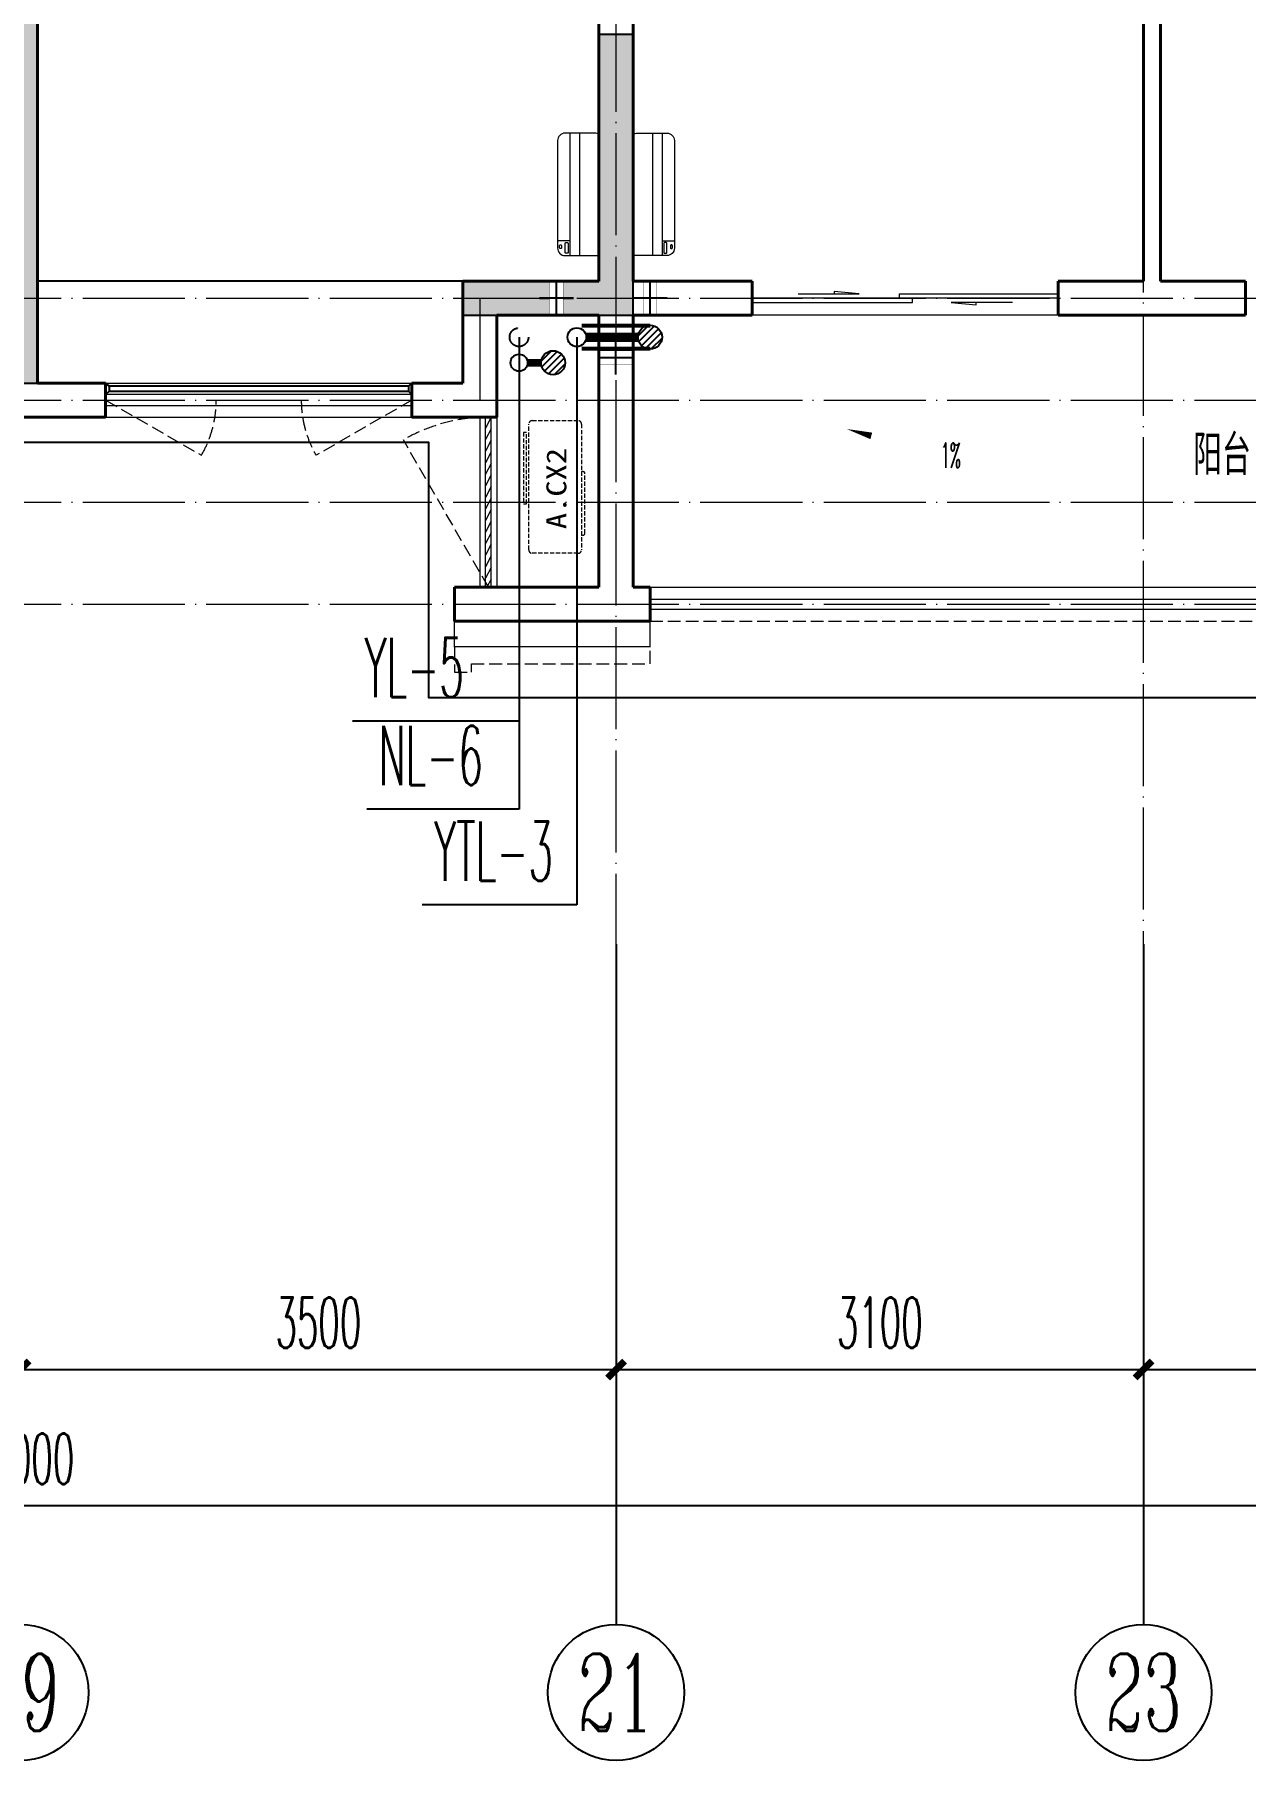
# Model space of a CAD drawing. Extents: x 27938 to 650306, y -92720 to 1524912.
# Drawn here: x 299599 to 306717, y 511940 to 522090 of the extents above; entities that cross this region are included whole.
import ezdxf
from ezdxf.enums import TextEntityAlignment as Align

# ---------------------------------------------------------------- set-up
doc = ezdxf.new("R2010")
doc.units = 0
doc.header["$LTSCALE"] = 1000
doc.header["$MEASUREMENT"] = 0
doc.linetypes.add('DASH', pattern=[0.35, 0.25, -0.1])
doc.linetypes.add('DOTE', pattern=[2.42, 2, -0.2, 0.02, -0.2])
for name, color, linetype in [('3-栏杆1', 135, 'Continuous'), ('3.5方案汇报，与郭总、侯月琴确定户型_t8$0$2020.03.04 -1安徽标准化洋房户型(UA）_t8_t8$0$看线', 154, 'Continuous'), ('AXIS', 3, 'Continuous'), ('AXIS_TEXT', 4, 'Continuous'), ('COLUMN', 9, 'Continuous'), ('DIM_凝结', 3, 'Continuous'), ('DIM_阳台', 132, 'Continuous'), ('DIM_雨水', 3, 'Continuous'), ('EQUIP_地漏', 7, 'Continuous'), ('PIPE-凝结', 150, 'N'), ('PIPE-阳台', 132, 'YT'), ('PUB_TEXT', 4, 'Continuous'), ('VALVE_不分区给水', 7, 'Continuous'), ('VPIPE-凝结', 150, 'Continuous'), ('VPIPE-阳台', 132, 'YT'), ('VPIPE-雨水', 4, 'DASH'), ('ZC', 6, 'Continuous'), ('保温', 6, 'Continuous'), ('机电标识类', 1, 'Continuous'), ('看线', 251, 'Continuous')]:
    doc.layers.add(name, color=color, linetype=linetype)
for name, color, linetype, lineweight in [('DOTE', 19, 'DOTE', 9), ('PUB_HATCH', 8, 'Continuous', 9), ('WALL', 9, 'Continuous', 40), ('WINDOW', 8, 'Continuous', 15), ('平面-排水沟', 86, 'Continuous', 15), ('平面-栏杆', 135, 'Continuous', 15), ('平面-看线', 45, 'Continuous', 15), ('平面-空调室内机', 176, 'Continuous', 9), ('平面-空调预留孔', 173, 'Continuous', 15), ('空调', 76, 'Continuous', 13)]:
    doc.layers.add(name, color=color, linetype=linetype, lineweight=lineweight)
doc.styles.add('_TCH_AXIS', font='COMPLEX', dxfattribs={"bigfont": 'GBCBIG'})
doc.styles.add('_TCH_DIM', font='SIMPLEX.shx', dxfattribs={"width": 0.6, "oblique": 10, "bigfont": 'hztxt.shx'})
doc.styles.add('_TCH_DIM_T3', font='SIMPLEX.shx', dxfattribs={"width": 0.494118, "bigfont": 'GBCBIG.shx'})
doc.styles.add('_TWT_SERIAL', font='simplex.shx', dxfattribs={"width": 0.6, "oblique": 10, "height": 3, "bigfont": 'aadri.shx'})
doc.styles.add('COMPLEX', font='COMPLEX')
doc.styles.get("Standard").update_dxf_attribs({"font": 'gbenor.shx', "bigfont": 'gbcbig.shx'})
doc.styles.add('黑体', font='simhei.ttf')
doc.linetypes.add('N', pattern='A,3,-0.2,["N",Standard,S=0.25,R=0,X=-0.1,Y=-0.115],-0.2', length=3.4)
doc.linetypes.add('YT', pattern='A,3,-0.2,["YT",Standard,S=0.25,R=0,X=-0.1,Y=-0.115],-0.35', length=3.55)
doc.dimstyles.new('_TCH_ARCH&&100', dxfattribs={"dimtxt": 297.5, "dimasz": 100, "dimexe": 250, "dimexo": 300, "dimgap": 126.25, "dimtad": 1, "dimdec": 0, "dimzin": 0, "dimdsep": 46, "dimtxsty": '_TCH_DIM_T3', "dimblk": 'ARCHTICK', "dimcen": 0.09, "dimclrt": 4, "dimazin": 2, "dimtfac": 1, "dimtdec": 0, "dimtix": 1, "dimtmove": 2, "dimatfit": 3, "dimfxl": 1, "dimtolj": 1, "dimtzin": 0, "dimarcsym": 0})

# ---------------------------------------------------------------- blocks, each defined once
blk = doc.blocks.new('FGDGDRGSDGDG')
at = {"layer": 'DOTE', "linetype": 'DOTE', "ltscale": 0.3}
for p, q in [((524182, 529998), (524182, 513948)), ((521082, 522348), (521082, 513948)), ((488182, 517748), (546982, 517748)), ((520282, 517748), (520282, 517148)), ((488182, 517148), (546982, 517148)), ((488182, 516548), (546982, 516548)), ((488182, 515948), (546982, 515948))]:
    blk.add_line(p, q, dxfattribs=at)
blk = doc.blocks.new('gdfgdgdgr')
at = {"layer": 'PUB_HATCH'}
blk.add_hatch(color=256, dxfattribs=at).paths.add_polyline_path([(507278, 521914), (507278, 521714), (508278, 521714), (508278, 523364), (508078, 523364), (508078, 521914)])
at = {"layer": 'COLUMN', "color": 8}
for p, q in [((508278, 523364), (508078, 523364)), ((508078, 523364), (508078, 521914)), ((508278, 521714), (508278, 523364)), ((507278, 521914), (507278, 521714)), ((508078, 521914), (507278, 521914)), ((507278, 521714), (508278, 521714))]:
    blk.add_line(p, q, dxfattribs=at)
blk = doc.blocks.new('ferre')
at = {"layer": '平面-空调预留孔', "color": 0, "linetype": 'DASH', "ltscale": 0.1}
for p, q in [((93393, 115403), (93393, 115393)), ((93403, 115383), (93756, 115383)), ((93766, 115393), (93766, 115403))]:
    blk.add_line(p, q, dxfattribs=at)
blk.add_lwpolyline([(94046, 115403), (93306, 115403, -0.414214), (93286, 115423), (93286, 115693, -0.414214), (93306, 115713), (94046, 115713, -0.414214), (94066, 115693), (94066, 115423, -0.414214)], format="xyb", close=True, dxfattribs=at)
blk.add_lwpolyline([(93997, 115743), (93577, 115743), (93577, 115727), (93997, 115727)], close=True, dxfattribs=at)
for centre, start, end in [((93403, 115393), 180, 270), ((93756, 115393), 270, 0)]:
    blk.add_arc(centre, 10, start, end, dxfattribs=at)
at = {"layer": '平面-空调预留孔', "color": 0, "linetype": 'DASH', "ltscale": 0.1, "style": '黑体', "width": 1.2}
blk.add_text('A.CX2', height=117, dxfattribs=at).set_placement((93428, 115492))
blk = doc.blocks.new('fergve')
at = {"layer": '平面-空调预留孔', "color": 8, "linetype": 'DASH', "ltscale": 0.1}
blk.add_blockref('ferre', (25670, -60416), dxfattribs=at)
blk = doc.blocks.new('dongkong')
at = {"color": 0}
blk.add_wipeout([(-603756, 210771), (-603756, 210571), (-603836, 210571), (-603836, 210771)], dxfattribs=at)
at = {"layer": '机电标识类', "color": 0, "linetype": 'DASH', "ltscale": 400}
for p, q in [((-603796, 210771), (-603796, 210571)), ((-603896, 210671), (-603696, 210671))]:
    blk.add_line(p, q, dxfattribs=at)
at = {"layer": '空调', "color": 0, "linetype": 'DASH', "const_width": 2}
blk.add_lwpolyline([(-603756, 210771), (-603756, 210571), (-603836, 210571), (-603836, 210771)], close=True, dxfattribs=at)
blk = doc.blocks.new('A$C001338C2')
at = {"color": 0}
for p, q in [((845, 304), (55, 304)), ((109, 215), (109, 304)), ((0, 249), (0, 22)), ((900, 22), (900, 249)), ((22, 0), (878, 0))]:
    blk.add_line(p, q, dxfattribs=at)
at = {"color": 0, "lineweight": 5}
for p, q in [((900, 215), (0, 215)), ((900, 143), (0, 143))]:
    blk.add_line(p, q, dxfattribs=at)
at = {"color": 0}
for points in [[(73, 275), (57, 275, -0.414214), (51, 281), (51, 283, -0.414214), (57, 289), (73, 289, -0.414214), (79, 283), (79, 281, -0.414214)], [(89, 226), (22, 226, -0.414214), (17, 232), (17, 243, -0.414214), (22, 249), (89, 249, -0.414214), (95, 243), (95, 232, -0.414214)]]:
    blk.add_lwpolyline(points, format="xyb", close=True, dxfattribs=at)
for centre, radius, start, end in [((55, 249), 55, 90, 180), ((845, 249), 55, 360, 90), ((22, 22), 22, 180, 270), ((878, 22), 22, 270, 360)]:
    blk.add_arc(centre, radius, start, end, dxfattribs=at)
blk = doc.blocks.new('A$C6C4C4DE5')
at = {"layer": '保温', "linetype": 'ByBlock', "ltscale": 10}
h = blk.add_hatch(dxfattribs=at)
h.set_pattern_fill('AR-HBONE', color=251, scale=55)
h.set_pattern_definition([(45, (-445516.58, -596648.81), (0, 47.4157523), [100.584, -33.528]), (135, (-445492.87, -596625.102), (3e-15, 47.4157523), [100.584, -33.528])])
edge = h.paths.add_edge_path()
edge.add_line((200, 5200), (200, 7800))
edge.add_line((200, 7800), (0, 7800))
edge.add_line((0, 7800), (0, 5200))
edge.add_line((0, 5200), (200, 5200))
h = blk.add_hatch(dxfattribs=at)
h.set_pattern_fill('AR-HBONE', color=251, scale=55)
h.set_pattern_definition([(45, (-445516.58, -596648.81), (0, 47.4157523), [100.584, -33.528]), (135, (-445492.87, -596625.102), (3e-15, 47.4157523), [100.584, -33.528])])
edge = h.paths.add_edge_path()
edge.add_line((900, 5000), (900, 5200))
edge.add_line((900, 5200), (-700, 5200))
edge.add_line((-700, 5200), (-700, 5000))
edge.add_line((-700, 5000), (900, 5000))
at = {"layer": '保温', "linetype": 'Continuous', "ltscale": 10}
h = blk.add_hatch(dxfattribs=at)
h.set_pattern_fill('HEX', color=251, scale=10, angle=90, style=0)
h.set_pattern_definition([(90, (-503782.47, -516048.461), (-16.49778, 1e-15), [9.525, -19.05]), (210, (-503782.47, -516048.461), (8.24889, -14.2874966), [9.525, -19.05]), (150, (-503782.47, -516038.936), (-8.24889, -14.2874966), [9.525, -19.05])])
edge = h.paths.add_edge_path()
edge.add_line((200, 5000), (0, 5000))
edge.add_line((0, 5000), (0, 0))
edge.add_line((0, 0), (200, 0))
edge.add_line((200, 0), (200, 5000))
at = {"layer": '保温', "color": 251, "linetype": 'ByBlock', "ltscale": 10}
for p, q in [((0, 7800), (200, 7800)), ((0, 5000), (200, 5000)), ((0, 0), (200, 0))]:
    blk.add_line(p, q, dxfattribs=at)
blk = doc.blocks.new('$VALVE$00000533')
at = {"ltscale": 0.5, "const_width": 25}
for points in [[(-225, 75), (225, 75)], [(-225, -75), (225, -75)]]:
    blk.add_lwpolyline(points, dxfattribs=at)
blk = doc.blocks.new('A$C63B27F85')
at = {"layer": 'VALVE_不分区给水', "xscale": -0.8999999999999999, "yscale": -0.8999999999999999, "zscale": 0.8999999999999999}
blk.add_blockref('$VALVE$00000533', (30900, -10480), dxfattribs=at)
blk = doc.blocks.new('_ArchTick')
at = {"color": 0, "linetype": 'ByBlock', "const_width": 0.4}
blk.add_lwpolyline([(-0.5, -0.5), (0.5, 0.5)], dxfattribs=at)
blk = doc.blocks.new('*D891')
at = {"layer": 'AXIS', "color": 0, "lineweight": -2}
for p, q in [((306117, 516440), (306117, 513990)), ((310017, 516440), (310017, 513990)), ((306117, 514240), (310017, 514240))]:
    blk.add_line(p, q, dxfattribs=at)
at = {"layer": 'Defpoints', "color": 0}
for p in [(306117, 516740), (310017, 516740), (310017, 514240)]:
    blk.add_point(p, dxfattribs=at)
at = {"layer": 'AXIS', "color": 0, "lineweight": -2, "xscale": 100, "yscale": 100, "zscale": 100, "rotation": 180}
blk.add_blockref('_ArchTick', (306117, 514240), dxfattribs=at)
at = {"layer": 'AXIS', "color": 0, "lineweight": -2, "xscale": 100, "yscale": 100, "zscale": 100}
blk.add_blockref('_ArchTick', (310017, 514240), dxfattribs=at)
at = {"layer": 'AXIS', "color": 4, "insert": (308067, 514515), "char_height": 297.5, "attachment_point": 5, "style": '_TCH_DIM_T3'}
blk.add_mtext('\\A1;3900', dxfattribs=at)
blk = doc.blocks.new('*D892')
at = {"layer": 'AXIS', "color": 0, "lineweight": -2}
for p, q in [((303017, 516440), (303017, 513990)), ((306117, 516440), (306117, 513990)), ((303017, 514240), (306117, 514240))]:
    blk.add_line(p, q, dxfattribs=at)
at = {"layer": 'Defpoints', "color": 0}
for p in [(303017, 516740), (306117, 516740), (306117, 514240)]:
    blk.add_point(p, dxfattribs=at)
at = {"layer": 'AXIS', "color": 0, "lineweight": -2, "xscale": 100, "yscale": 100, "zscale": 100, "rotation": 180}
blk.add_blockref('_ArchTick', (303017, 514240), dxfattribs=at)
at = {"layer": 'AXIS', "color": 0, "lineweight": -2, "xscale": 100, "yscale": 100, "zscale": 100}
blk.add_blockref('_ArchTick', (306117, 514240), dxfattribs=at)
at = {"layer": 'AXIS', "color": 4, "insert": (304567, 514515), "char_height": 297.5, "attachment_point": 5, "style": '_TCH_DIM_T3'}
blk.add_mtext('\\A1;3100', dxfattribs=at)
blk = doc.blocks.new('*D893')
at = {"layer": 'AXIS', "color": 0, "lineweight": -2}
for p, q in [((299517, 516440), (299517, 513990)), ((303017, 516440), (303017, 513990)), ((299517, 514240), (303017, 514240))]:
    blk.add_line(p, q, dxfattribs=at)
at = {"layer": 'Defpoints', "color": 0}
for p in [(299517, 516740), (303017, 516740), (303017, 514240)]:
    blk.add_point(p, dxfattribs=at)
at = {"layer": 'AXIS', "color": 0, "lineweight": -2, "xscale": 100, "yscale": 100, "zscale": 100, "rotation": 180}
blk.add_blockref('_ArchTick', (299517, 514240), dxfattribs=at)
at = {"layer": 'AXIS', "color": 0, "lineweight": -2, "xscale": 100, "yscale": 100, "zscale": 100}
blk.add_blockref('_ArchTick', (303017, 514240), dxfattribs=at)
at = {"layer": 'AXIS', "color": 4, "insert": (301267, 514515), "char_height": 297.5, "attachment_point": 5, "style": '_TCH_DIM_T3'}
blk.add_mtext('\\A1;3500', dxfattribs=at)
blk = doc.blocks.new('*D941')
at = {"layer": 'AXIS', "color": 0, "lineweight": -2}
for p, q in [((272017, 516440), (272017, 513190)), ((327017, 516440), (327017, 513190)), ((272017, 513440), (327017, 513440))]:
    blk.add_line(p, q, dxfattribs=at)
at = {"layer": 'Defpoints', "color": 0}
for p in [(272017, 516740), (327017, 516740), (327017, 513440)]:
    blk.add_point(p, dxfattribs=at)
at = {"layer": 'AXIS', "color": 0, "lineweight": -2, "xscale": 100, "yscale": 100, "zscale": 100, "rotation": 180}
blk.add_blockref('_ArchTick', (272017, 513440), dxfattribs=at)
at = {"layer": 'AXIS', "color": 0, "lineweight": -2, "xscale": 100, "yscale": 100, "zscale": 100}
blk.add_blockref('_ArchTick', (327017, 513440), dxfattribs=at)
at = {"layer": 'AXIS', "color": 4, "insert": (299517, 513715), "char_height": 297.5, "attachment_point": 5, "style": '_TCH_DIM_T3'}
blk.add_mtext('\\A1;55000', dxfattribs=at)
blk = doc.blocks.new('_AXISO')
blk.add_circle((0, 0), 0.5)
at = {"layer": 'AXIS_TEXT', "style": 'COMPLEX', "width": 1.041667}
blk.add_attdef('A', text='', height=0.56, dxfattribs=at).set_placement((-0.25, -0.28), (0.25, -0.28), align=Align.FIT)
blk = doc.blocks.new('$WINLIB2D$00000001')
at = {"color": 0}
for points in [[(-0.5, 0.5), (-0.5, -0.5)], [(-0.5, 0.5), (0.5, 0.5)], [(0.5, -0.5), (0.5, 0.5)], [(0.5, 0.1667), (-0.5, 0.1667)], [(0.5, -0.1667), (-0.5, -0.1667)], [(-0.5, -0.5), (0.5, -0.5)]]:
    blk.add_lwpolyline(points, dxfattribs=at)
blk = doc.blocks.new('$DorLib2D$00000131')
at = {"color": 0, "linetype": 'Continuous'}
for p, q in [((0.15, 0.125), (0.2319, 0.1973)), ((0.2319, 0.1973), (0.2319, 0.125)), ((-0.5, 0.125), (-0.5, 0)), ((0.0192, 0.125), (-0.5, 0.125)), ((0.0192, 0), (0.0192, 0.125)), ((0.35, 0.125), (0.15, 0.125)), ((-0.5, 0), (0.0192, 0)), ((-0.024, 0), (0.5, 0)), ((-0.024, -0.125), (-0.024, 0)), ((0.5, 0), (0.5, -0.125)), ((-0.35, -0.125), (-0.15, -0.125)), ((-0.2319, -0.1973), (-0.2319, -0.125)), ((-0.15, -0.125), (-0.2319, -0.1973)), ((0.5, -0.125), (-0.024, -0.125))]:
    blk.add_line(p, q, dxfattribs=at)
blk = doc.blocks.new('$WINLIB2D$00000039')
at = {"color": 0}
for points in [[(-0.5, 0.5), (-0.5, -0.5)], [(0.5, 0.5), (-0.5, 0.5)], [(0.5, -0.5), (0.5, 0.5)], [(-0.5, 0.167), (0.5, 0.167)], [(-0.384, -0.167), (-0.448, 0.167)], [(-0.316, -0.167), (-0.38, 0.167)], [(-0.248, -0.167), (-0.312, 0.167)], [(-0.18, -0.167), (-0.244, 0.167)], [(-0.112, -0.167), (-0.176, 0.167)], [(-0.044, -0.167), (-0.108, 0.167)], [(0.024, -0.167), (-0.04, 0.167)], [(0.092, -0.167), (0.028, 0.167)], [(0.16, -0.167), (0.096, 0.167)], [(0.228, -0.167), (0.164, 0.167)], [(0.296, -0.167), (0.232, 0.167)], [(0.364, -0.167), (0.3, 0.167)], [(0.432, -0.167), (0.368, 0.167)], [(0.5, -0.167), (0.436, 0.167)], [(-0.452, -0.167), (-0.5, 0.084)], [(-0.5, -0.167), (0.5, -0.167)], [(0.5, -0.5), (-0.5, -0.5)]]:
    blk.add_lwpolyline(points, dxfattribs=at)
blk = doc.blocks.new('$TwtSys$00000141')
for p, q in [((-141, 12), (-15, 138)), ((-141, 12), (-15, 138)), ((-131, -53), (53, 131)), ((-131, -53), (53, 131)), ((-100, -100), (100, 100)), ((-100, -100), (100, 100)), ((-49, -131), (131, 49)), ((-49, -131), (131, 49)), ((17, -138), (138, -17)), ((17, -138), (138, -17))]:
    blk.add_line(p, q)
blk.add_circle((0, 0), 141)
blk.add_circle((0, 0), 141)

msp = doc.modelspace()

# ---------------------------------------------------------------- linework, layer by layer
at = {"color": 8, "const_width": 8}
msp.add_lwpolyline([(302066.6, 518640.4), (302066.6, 518490.4), (303216.6, 518490.4), (303216.6, 518640.4)], dxfattribs=at)
at = {"layer": '3-栏杆1', "color": 8}
for p, q in [((300036.8, 520022.7), (300016.6, 520040.4)), ((300016.6, 520040.4), (300036.8, 520022.7)), ((300016.6, 519973.5), (300036.8, 519993.4)), ((300036.8, 520022.7), (300036.8, 519993.4)), ((301796.3, 520022.6), (300036.8, 520022.6)), ((300036.8, 519993.4), (301796.3, 519993.3)), ((301796.3, 520022.7), (301816.6, 520040.4)), ((301816.6, 520040.4), (301796.3, 520022.7)), ((301796.3, 520022.7), (301796.3, 519993.4)), ((301796.3, 519993.4), (301816.6, 519973.5)), ((301816.6, 519973.5), (301796.3, 519993.4))]:
    msp.add_line(p, q, dxfattribs=at)
at = {"layer": '3.5方案汇报，与郭总、侯月琴确定户型_t8$0$2020.03.04 -1安徽标准化洋房户型(UA）_t8_t8$0$看线', "color": 8, "ltscale": 10}
msp.add_line((302116.6, 520640.4), (299616.6, 520640.4), dxfattribs=at)
at = {"layer": 'AXIS'}
for p, q in [((303016.6, 516740.4), (303016.6, 512740.4)), ((306116.6, 516740.4), (306116.6, 512740.4))]:
    msp.add_line(p, q, dxfattribs=at)
at = {"layer": 'DIM_凝结'}
for p, q in [((302446.6, 520160.4), (302446.6, 517535.1)), ((302446.6, 517535.1), (301551.9, 517535.1))]:
    msp.add_line(p, q, dxfattribs=at)
at = {"layer": 'DIM_阳台'}
for p, q in [((302786.6, 520310.4), (302786.6, 516972.6)), ((302786.6, 516972.6), (301877.4, 516972.6))]:
    msp.add_line(p, q, dxfattribs=at)
at = {"layer": 'DIM_雨水'}
for p, q in [((302446.6, 520310.4), (302446.6, 518053.3)), ((302446.6, 518053.3), (301468.3, 518053.3))]:
    msp.add_line(p, q, dxfattribs=at)
at = {"layer": 'PIPE-凝结', "const_width": 45}
msp.add_lwpolyline([(302496.6, 520160.4), (302576.1, 520160.4)], dxfattribs=at)
at = {"layer": 'VPIPE-凝结'}
msp.add_circle((302446.6, 520160.4), 50, dxfattribs=at)
at = {"layer": 'VPIPE-阳台'}
msp.add_circle((302786.6, 520310.4), 55, dxfattribs=at)
at = {"layer": 'VPIPE-雨水'}
msp.add_circle((302446.6, 520310.4), 55, dxfattribs=at)
at = {"layer": 'WALL', "color": 8}
for p, q in [((299616.6, 525040.4), (299616.6, 520040.4)), ((306216.6, 523940.4), (306216.6, 520640.4)), ((302916.6, 523840.4), (302916.6, 520640.4)), ((306116.6, 523840.4), (306116.6, 520640.4)), ((302116.6, 520640.4), (302116.6, 520040.4)), ((303816.6, 520440.4), (303816.6, 520640.4)), ((306116.6, 520640.4), (305616.6, 520640.4)), ((305616.6, 520640.4), (305616.6, 520440.4)), ((306716.6, 520640.4), (306216.6, 520640.4)), ((306716.6, 520440.4), (306716.6, 520640.4)), ((302316.6, 520440.4), (302316.6, 519940.4)), ((305616.6, 520440.4), (306116.6, 520440.4)), ((306116.6, 520440.4), (306716.6, 520440.4)), ((300016.6, 520040.4), (299616.6, 520040.4)), ((300016.6, 519840.4), (300016.6, 520040.4)), ((302116.6, 520040.4), (301816.6, 520040.4)), ((301816.6, 520040.4), (301816.6, 519840.4)), ((302316.6, 519840.4), (302316.6, 519940.4)), ((299516.6, 519840.4), (300016.6, 519840.4)), ((301816.6, 519840.4), (302216.6, 519840.4)), ((302216.6, 519840.4), (302316.6, 519840.4)), ((302216.6, 518840.4), (302066.6, 518840.4)), ((302066.6, 518640.4), (302066.6, 518840.4)), ((302216.6, 518840.4), (302316.6, 518840.4)), ((302916.6, 518840.4), (302316.6, 518840.4)), ((303216.6, 518840.4), (303116.6, 518840.4)), ((303216.6, 518640.4), (303216.6, 518840.4)), ((302216.6, 518640.4), (302066.6, 518640.4)), ((303016.6, 518640.4), (302216.6, 518640.4)), ((303216.6, 518640.4), (303016.6, 518640.4))]:
    msp.add_line(p, q, dxfattribs=at)
at = {"layer": 'WINDOW'}
msp.add_line((305616.6, 520440.4), (303816.6, 520440.4), dxfattribs=at)
at = {"layer": 'WINDOW', "color": 8, "linetype": 'DASH', "ltscale": 0.3}
for points in [[(300016.6, 519940.4), (300579.7, 519615.8, 0.1314846), (300666.6, 519940.4)], [(301816.6, 519940.4), (301253.4, 519615.8, -0.1314846), (301166.6, 519940.4)], [(302266.6, 518840.4), (301766.6, 519706.5, -0.1316525), (302266.6, 519840.4)]]:
    msp.add_lwpolyline(points, format="xyb", dxfattribs=at)
at = {"layer": '平面-排水沟', "color": 8}
msp.add_lwpolyline([(304862.8, 519633.4, 0, 0, 0), (304372.7, 519770.5, 0, 40, 0), (304517.2, 519730.1, 0, 0, 0)], format="xyseb", dxfattribs=at)
at = {"layer": '平面-栏杆', "color": 8}
for p, q in [((303216.6, 518770.4), (309116.6, 518770.4)), ((303216.6, 518710.4), (309116.6, 518710.4))]:
    msp.add_line(p, q, dxfattribs=at)
at = {"layer": '平面-看线', "color": 8}
msp.add_line((303216.6, 518840.4), (309116.6, 518840.4), dxfattribs=at)
at = {"layer": '平面-看线', "color": 8, "linetype": 'DASH', "ltscale": 0.3}
msp.add_line((303216.6, 518640.4), (309116.6, 518640.4), dxfattribs=at)
msp.add_lwpolyline([(302066.6, 518490.4), (302066.6, 518340.4), (302166.6, 518340.4), (302166.6, 518390.4), (303216.6, 518390.4), (303216.6, 518490.4)], dxfattribs=at)
at = {"layer": '看线', "color": 8}
msp.add_lwpolyline([(324516.6, 519840.4), (324516.6, 518190.4), (301916.6, 518190.4), (301916.6, 519690.4), (299516.6, 519690.4)], dxfattribs=at)

# ---------------------------------------------------------------- block references
msp.add_blockref('FGDGDRGSDGDG', (-218065.9, 2792))
at = {"color": 8}
for name, p in [('gdfgdgdgr', (-205160.8, -1273.4)), ('A$C6C4C4DE5', (299416.6, 520040.4))]:
    msp.add_blockref(name, p, dxfattribs=at)
at = {"layer": 'AXIS'}
ref = msp.add_blockref('_AXISO', (299516.6, 512340.4), dxfattribs=dict(at, xscale=800, yscale=800, zscale=800))
ref.add_attrib('A', '19', dxfattribs={"layer": 'AXIS_TEXT', "height": 452.55, "style": '_TCH_AXIS', "width": 0.724138}).set_placement((299290.3, 512114.2), (299742.9, 512114.2), align=Align.FIT)
ref = msp.add_blockref('_AXISO', (303016.6, 512340.4), dxfattribs=dict(at, xscale=800, yscale=800, zscale=800))
ref.add_attrib('A', '21', dxfattribs={"layer": 'AXIS_TEXT', "height": 452.55, "style": '_TCH_AXIS', "width": 0.724138}).set_placement((302790.3, 512114.2), (303242.9, 512114.2), align=Align.FIT)
ref = msp.add_blockref('_AXISO', (306116.6, 512340.4), dxfattribs=dict(at, xscale=800, yscale=800, zscale=800))
ref.add_attrib('A', '23', dxfattribs={"layer": 'AXIS_TEXT', "height": 452.55, "style": '_TCH_AXIS', "width": 0.617647}).set_placement((305890.3, 512114.2), (306342.9, 512114.2), align=Align.FIT)
at = {"layer": 'EQUIP_地漏', "xscale": 0.5, "yscale": 0.5, "zscale": 0.5, "rotation": 180.0000000000058}
msp.add_blockref('$TwtSys$00000141', (302646.6, 520160.4), dxfattribs=at)
at = {"layer": 'WINDOW'}
for name, p, xscale, yscale, zscale, rotation in [('$DorLib2D$00000131', (304716.6, 520540.4), 1800, -200, 1800, 180), ('$WINLIB2D$00000001', (300916.6, 519940.4), -1800, 200, -1800, 180), ('$WINLIB2D$00000039', (302266.6, 519340.4), -1000, -100, -1000, 270)]:
    msp.add_blockref(name, p, dxfattribs=dict(at, xscale=xscale, yscale=yscale, zscale=zscale, rotation=rotation))
at = {"layer": '平面-空调预留孔', "color": 8, "yscale": 0.800000000046565, "zscale": 0.800000000046565}
for p, xscale, rotation in [((302916.5, 520790.4), 0.800000000046565, 90.00000023343017), ((303116.7, 520790.4), -0.800000000046565, 269.9999997665698)]:
    msp.add_blockref('A$C001338C2', p, dxfattribs=dict(at, xscale=xscale, rotation=rotation))
at = {"layer": '平面-空调预留孔', "color": 8, "rotation": 90}
msp.add_blockref('fergve', (357800.7, 400083.7), dxfattribs=at)

# ---------------------------------------------------------------- texts
at = {"layer": 'DIM_凝结', "color": 7, "style": '_TWT_SERIAL', "width": 0.48}
msp.add_text('NL-6', height=350, dxfattribs=at).set_placement((301621.9, 517675.1))
at = {"layer": 'DIM_阳台', "color": 7, "style": '_TWT_SERIAL', "width": 0.48}
msp.add_text('YTL-3', height=350, dxfattribs=at).set_placement((301947.4, 517112.6))
at = {"layer": 'DIM_雨水', "color": 7, "style": '_TWT_SERIAL', "width": 0.48}
msp.add_text('YL-5', height=350, dxfattribs=at).set_placement((301538.3, 518193.3))
at = {"layer": 'PUB_TEXT', "color": 8}
msp.add_text('阳台', height=236.31, dxfattribs=at).set_placement((306408.1, 519499.7))
at = {"layer": '平面-排水沟', "color": 8, "style": '_TCH_DIM', "width": 0.423529}
msp.add_text('1%', height=148.75, dxfattribs=at).set_placement((304925.5, 519541.4))

# ---------------------------------------------------------------- dimensions: what is measured, and where the dimension line sits
at = {"layer": 'AXIS'}
for p1, p2, distance, picture, middle in [((272016.6, 516740.4), (327016.6, 516740.4), -3300, '*D941', (299516.6, 513715.4)), ((299516.6, 516740.4), (303016.6, 516740.4), -2500, '*D893', (301266.6, 514515.4)), ((303016.6, 516740.4), (306116.6, 516740.4), -2500, '*D892', (304566.6, 514515.4)), ((306116.6, 516740.4), (310016.6, 516740.4), -2500, '*D891', (308066.6, 514515.4))]:
    dim = msp.add_aligned_dim(p1=p1, p2=p2, distance=distance, dimstyle='_TCH_ARCH&&100', dxfattribs=at)
    dim.commit()
    dim.dimension.update_dxf_attribs({"geometry": picture, "text_midpoint": middle})

# ---------------------------------------------------------------- next in the draw order: block references
at = {"layer": '平面-空调室内机', "color": 8, "ltscale": 0.3, "xscale": -1, "rotation": 180}
msp.add_blockref('dongkong', (906462.5, 731211.3), dxfattribs=at)
at = {"layer": '平面-空调室内机', "color": 8, "ltscale": 0.3}
for p, rotation in [((-300579.5, 731211.3), 180), ((513687.3, 1123986.5), 89.99999999999999)]:
    msp.add_blockref('dongkong', p, dxfattribs=dict(at, rotation=rotation))

# ---------------------------------------------------------------- next in the draw order: linework, layer by layer
at = {"layer": 'PIPE-阳台', "const_width": 55}
msp.add_lwpolyline([(302841.6, 520310.4), (303146.1, 520310.4)], dxfattribs=at)
at = {"layer": 'WALL', "color": 8}
msp.add_line((302916.6, 520440.4), (302916.6, 518840.4), dxfattribs=at)

# ---------------------------------------------------------------- next in the draw order: block references
at = {"layer": 'EQUIP_地漏', "xscale": 0.5, "yscale": 0.5, "zscale": 0.5, "rotation": 180.000000000006}
msp.add_blockref('$TwtSys$00000141', (303216.6, 520310.4), dxfattribs=at)
at = {"layer": '平面-空调室内机', "color": 8, "ltscale": 0.3, "rotation": 180}
for p in [(-301129.6, 731211.3), (-300579.5, 731211.3)]:
    msp.add_blockref('dongkong', p, dxfattribs=at)

# ---------------------------------------------------------------- next in the draw order: linework, layer by layer
at = {"layer": 'WALL', "color": 8}
for p, q in [((303116.6, 523840.4), (303116.6, 520640.4)), ((302916.6, 520640.4), (302116.6, 520640.4)), ((303816.6, 520640.4), (303116.6, 520640.4)), ((302916.6, 520440.4), (302316.6, 520440.4)), ((303116.6, 520440.4), (303116.6, 518840.4)), ((303116.6, 520440.4), (303816.6, 520440.4))]:
    msp.add_line(p, q, dxfattribs=at)

# ---------------------------------------------------------------- next in the draw order: block references
at = {"layer": 'ZC'}
msp.add_blockref('A$C63B27F85', (272116.6, 530790.4), dxfattribs=at)

doc.saveas('drawing.dxf')
